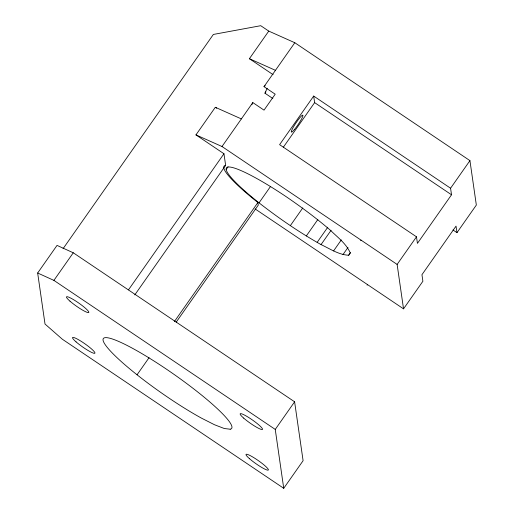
<?xml version="1.0" encoding="UTF-8"?>
<svg xmlns="http://www.w3.org/2000/svg" width="514" height="514" viewBox="0 0 514 514"><rect width="100%" height="100%" fill="white"/><g stroke="black" fill="none" stroke-linecap="round" stroke-linejoin="round"><path stroke-width="0.77" d="M251.86 104.695L252.817 102.588L264.023 110.137L275.202 94.197L263.997 86.654L294.811 42.726L469.937 160.631L476.337 205.06L456.972 232.662L452.988 229.983M272.85 98.527L264.941 93.201L267.184 88.286M348.678 255.252L350.252 252.92C346.237 243.578 337.627 237.41 330.611 230.439C316.495 218.277 301.525 207.168 286.144 196.669A75.417 10.768 35 0 0 227.792 167.082A75.417 10.768 35 0 0 259.037 202.85C278.697 218.193 299.302 232.373 321.051 244.6C329.93 248.763 338.597 254.751 348.678 255.252L350.497 252.65M37.663 273.005L57.028 245.396L73.271 252.785L294.612 401.807L303.099 460.698L283.734 488.3L62.393 339.272L45.014 324.032L37.663 273.005L53.906 280.387L275.247 429.415L283.734 488.3M63.061 248.705L213.361 34.444L260.739 25.7L268.758 31.097L294.811 42.726M53.906 280.387L73.271 252.785M134.777 294.914L225.64 165.392L223.963 153.75L195.95 134.886L215.315 107.285L241.368 118.914M273.101 74.665L249.393 58.705L268.758 31.097M195.95 134.886L222.003 146.516L252.817 102.588M264.941 93.201L265.86 91.897M128.487 289.845L223.963 153.75M226.218 169.414L228.062 166.787M450.572 188.233L313.681 96.073L279.603 144.652L416.488 236.819L417.432 243.366L451.517 194.787L450.572 188.233L469.937 160.631M283.31 147.267L314.626 102.62L313.681 96.073M137.065 374.77L149.054 357.686M174.419 321.526L257.899 202.522A78.353 11.186 35 0 1 225.44 165.367L225.64 165.392M259.037 202.85L270.55 186.434M176.18 322.175L258.279 205.144L257.899 202.522M290.326 225.665L302.759 207.939M306.305 235.977L317.819 219.568M317.164 242.332L327.759 227.233M321.051 244.6L331.074 230.311M333.56 250.941L341.309 239.903M342.986 254.578L347.997 247.433M360.699 240.706L361.085 240.16M367.099 285.142L367.484 284.589M275.247 429.415L294.612 401.807M255.137 208.947L403.529 308.85L397.123 264.421L416.488 236.819M403.529 308.85L422.894 281.248L421.949 274.701L456.027 226.115L456.972 232.662M263.997 86.654L265.211 85.716M249.393 58.705L275.446 70.328M314.626 102.62L451.517 194.787M215.315 107.285L216.632 108.171M222.003 146.516L397.123 264.421M230.201 429.216L224.284 428.515L214.499 424.744L201.501 418.152A78.353 11.186 35 0 1 105.73 345.414A78.353 11.186 35 0 1 165.232 368.352A78.353 11.186 35 0 1 230.201 429.216M69.981 301.165A13.627 1.947 35 0 0 88.556 312.608A13.627 1.947 35 0 0 74.369 300.163A13.627 1.947 35 0 0 69.981 301.165M243.662 418.1A13.627 1.947 35 0 0 262.236 429.543A13.627 1.947 35 0 0 248.05 417.098A13.627 1.947 35 0 0 243.662 418.1M249.515 458.706A13.627 1.947 35 0 0 268.09 470.156A13.627 1.947 35 0 0 253.903 457.704A13.627 1.947 35 0 0 249.515 458.706M294.458 129.483A10.222 1.349 -56 0 0 302.926 115.354A10.222 1.349 -56 0 0 293.963 126.078A10.222 1.349 -56 0 0 294.458 129.483M76.072 341.881A13.627 1.947 35 0 0 94.647 353.33A13.627 1.947 35 0 0 80.467 340.878A13.627 1.947 35 0 0 76.072 341.881"/></g></svg>
